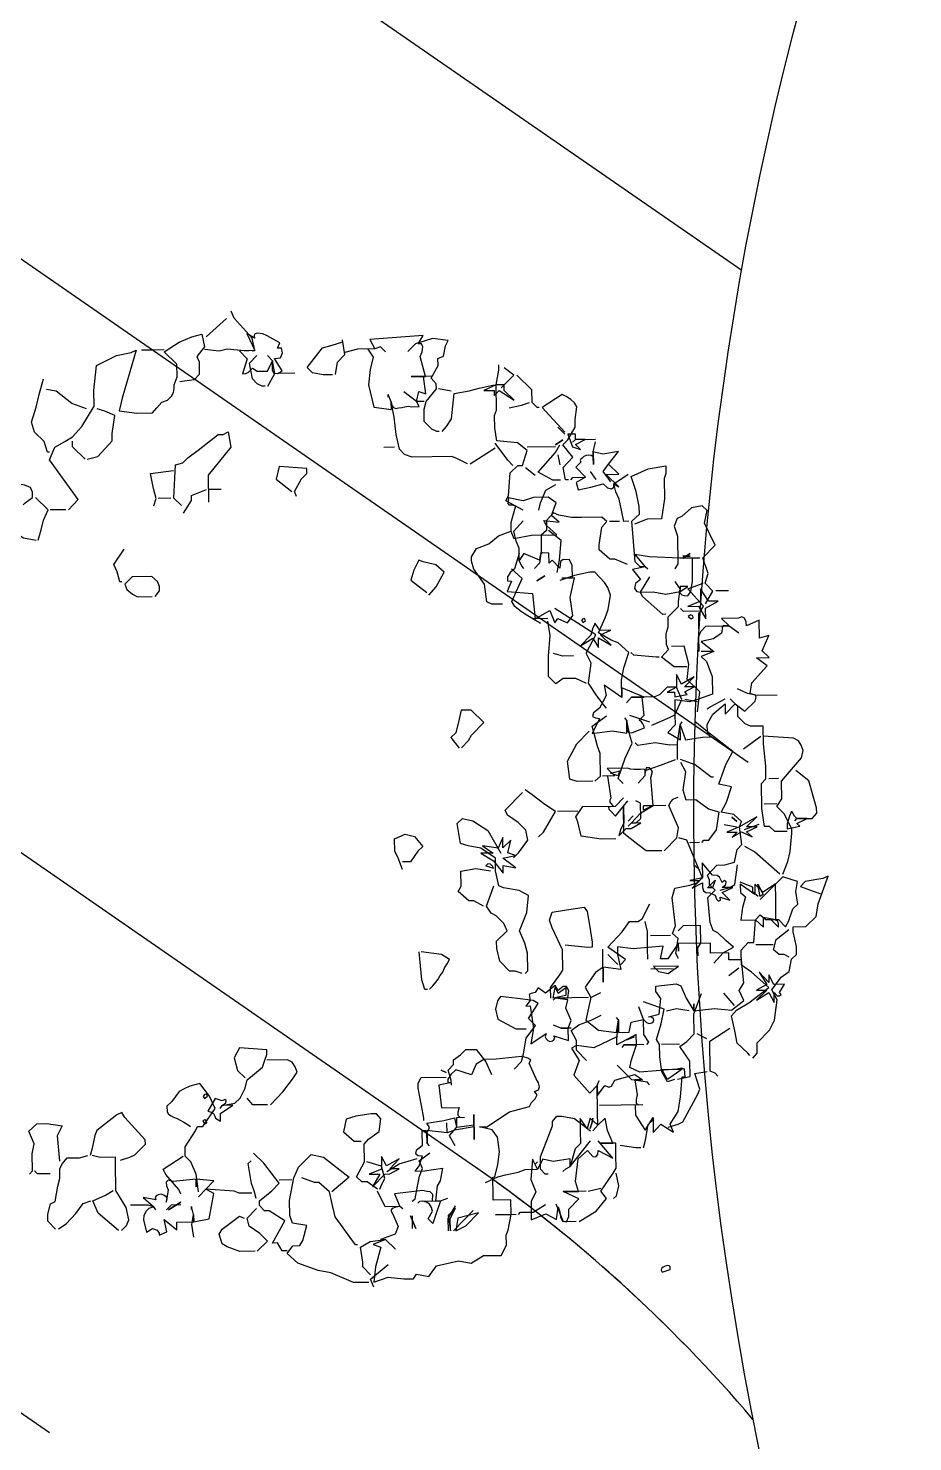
# Model space of a CAD drawing. Extents: x -335094 to -220327, y -102194 to 60595.
# Drawn here: x -287448 to -283825, y 39563 to 45356 of the extents above; entities that cross this region are included whole.
import ezdxf

# ---------------------------------------------------------------- set-up
doc = ezdxf.new("R2010")
doc.units = 0
doc.header["$LTSCALE"] = 1000
doc.header["$MEASUREMENT"] = 0
doc.linetypes.add('CENTER', pattern=[2, 1.25, -0.25, 0.25, -0.25])
doc.linetypes.add('HIDDEN', pattern=[0.375, 0.25, -0.125])
for name, color, linetype in [('3', 84, 'CONTINUOUS'), ('6', 12, 'CONTINUOUS'), ('DIM', 3, 'CONTINUOUS'), ('SHUI', 5, 'CONTINUOUS')]:
    doc.layers.add(name, color=color, linetype=linetype)
doc.styles.add('DIM_FONT', font='SIMPLEX', dxfattribs={"width": 0.8})

# ---------------------------------------------------------------- blocks, each defined once
blk = doc.blocks.new('S')
at = {"layer": 'DIM'}
for p, q in [((3465.8, 4504.5), (3247.7, 4521.9)), ((3247.7, 4521.9), (3262.8, 4480.3)), ((3262.8, 4480.3), (3234.3, 4484.2)), ((3234.3, 4484.2), (3250.2, 4448.7)), ((3441, 4474.6), (3465.8, 4504.5)), ((3455.2, 4472.6), (3441, 4474.6)), ((3457.6, 4459.8), (3455.2, 4472.6)), ((3250.2, 4448.7), (3230.9, 4399.4)), ((3442.1, 4422.4), (3452.8, 4439.7)), ((3451.3, 4337.9), (3442.1, 4422.4)), ((3452.8, 4439.7), (3457.6, 4459.8)), ((3230.9, 4399.4), (3214.4, 4339.2)), ((3443.2, 4339.1), (3392.1, 4346.1)), ((3392.1, 4346.1), (3451.3, 4337.9)), ((3214.4, 4339.2), (3222.2, 4244.5)), ((3441.5, 4266.5), (3443.2, 4339.1)), ((3222.2, 4244.5), (3292.3, 4224.5)), ((3292.3, 4224.5), (3296.5, 4255.2)), ((3296.5, 4255.2), (3296.5, 4240.6)), ((3296.5, 4240.6), (3301.6, 4231.6)), ((3301.6, 4231.6), (3311.2, 4226.1)), ((3398.6, 4241.2), (3414.4, 4280.6)), ((3406, 4219.4), (3398.6, 4241.2)), ((3414.4, 4280.6), (3441.5, 4266.5)), ((3311.2, 4226.1), (3321.7, 4226.7)), ((3321.7, 4226.7), (3336.3, 4226.8)), ((3336.3, 4226.8), (3348.8, 4227.2)), ((3348.8, 4227.2), (3363.4, 4227.3)), ((3363.4, 4227.3), (3375.3, 4223.6)), ((3375.3, 4223.6), (3406, 4219.4))]:
    blk.add_line(p, q, dxfattribs=at)
for points in [[(2586.9, 4633.2), (2680.7, 4695.3)], [(2764.6, 4548.6), (2774.8, 4547.2), (2771.6, 4599.6), (2711.4, 4691.1), (2703, 4721.3)], [(1922.1, 4017.1), (1968.6, 4052.4), (1876.6, 4231.4), (1906.1, 4279.3), (1950, 4296.2), (1983.1, 4310.4), (2027.5, 4345.9), (2089.8, 4420.6), (2098.4, 4483.9), (2124.7, 4584.3), (2211.7, 4611.9), (2272.6, 4616), (2294.1, 4621.4), (2208.3, 4435.5), (2189.1, 4386.2), (2259.1, 4366.2), (2322.4, 4357.5), (2343.6, 4375.4), (2367.1, 4395), (2390.7, 4400.1), (2409.2, 4414.2), (2419.4, 4427.4), (2425.7, 4443.2), (2427.6, 4457.5), (2444.4, 4488.5), (2451.4, 4539.5), (2407.3, 4597.5), (2473.9, 4627.9), (2527.7, 4641.4), (2570, 4646), (2573.2, 4593.5), (2537.2, 4558.9), (2542.3, 4535.4), (2535.3, 4484.3), (2512.1, 4466.7), (2451.8, 4466.6)], [(2408.4, 4605.7), (2367.6, 4611.3), (2316.6, 4618.3)], [(2752.4, 4550.2), (2732, 4553), (2663.7, 4570.7), (2629.9, 4567), (2571.8, 4583.3)], [(2873.6, 4448.3), (2850, 4503.6), (2874.8, 4502.3), (2885.7, 4521.6), (2884.2, 4540.5), (2867.8, 4542.7), (2881.1, 4563.8), (2834, 4599.4), (2826.4, 4604.6), (2816.8, 4610.1), (2806.8, 4613.5), (2796.9, 4616.9), (2790.5, 4615.7), (2784.1, 4614.5), (2781.2, 4608.7), (2781.8, 4598.2), (2753.7, 4620.8), (2774.8, 4547.2), (2713.6, 4555.6), (2739.7, 4518.7), (2710.9, 4460.2), (2723.5, 4460.6), (2734.2, 4463.3), (2745.6, 4470.1), (2754.8, 4477.1), (2771.5, 4462.3), (2814.4, 4456.5), (2840.4, 4494.5), (2835.9, 4476.4), (2833.4, 4458), (2837.8, 4444.9), (2853.9, 4440.6), (2873.6, 4448.3)], [(1880.8, 4262), (1872.6, 4263.1), (1866.3, 4307.7), (1832.8, 4351.8), (1826.1, 4394.3), (1855, 4452.8), (1874.2, 4502.1), (1901.3, 4562.9)], [(2795.8, 4396.6), (2783.6, 4398.3), (2764.5, 4411.3), (2749, 4434.2), (2745.4, 4499.2), (2780.2, 4525.6)], [(2806, 4395.2), (2841.6, 4442.3), (2840.4, 4494.5), (2823.1, 4519.8)], [(3075.3, 4402), (3036.5, 4407.3), (2994.7, 4421.3), (2977.4, 4446.6), (3051.6, 4517.5), (3091.8, 4522.4), (3136.4, 4528.8)], [(3087.5, 4400.3), (3102.7, 4450.2), (3137.5, 4476.7), (3137.5, 4537)], [(2057.7, 4414.6), (2001.6, 4445.1), (1945.3, 4504.9), (1907.6, 4518.3)], [(3304, 4462.1), (3286.4, 4485.4), (3262.8, 4480.3), (3191.4, 4490.1), (3138.6, 4484.8)], [(3471.6, 4106.4), (3463.4, 4107.5), (3444.4, 4120.5), (3418, 4155.3), (3425, 4206.3), (3437.4, 4235.9), (3487.2, 4281), (3490, 4301.4), (3472.7, 4326.7), (3508.3, 4373.8), (3512.2, 4402.4), (3536, 4409.5), (3549.8, 4449.3), (3565.1, 4470), (3503, 4486.9), (3471.2, 4482.9), (3430.7, 4476), (3393.9, 4449.8)], [(2029.7, 4210.4), (2074, 4214.7), (2141.9, 4269.9), (2145.8, 4298.5), (2168.2, 4370.3), (2129.8, 4394.3), (2100.6, 4408.7)], [(2923.3, 4431.1), (2853.9, 4440.6)], [(3473.8, 4334.9), (3392.1, 4346.1)], [(2021.6, 4211.5), (1977.5, 4269.5), (1980.6, 4292)], [(3288.4, 4287.5), (3287, 4277.3), (3288.4, 4287.5)], [(3567.8, 3958), (3529.7, 3984), (3508.7, 3997.3), (3347.4, 4019.4), (3318.1, 4033.8), (3300.8, 4059), (3296.7, 4119.9), (3298.3, 4192.5), (3296.5, 4255.2), (3288.4, 4287.5)], [(3429.2, 4237), (3398.6, 4241.2), (3353.1, 4289)], [(3764, 3735.5), (3699.9, 3783.8), (3712.9, 3802.9), (3733.9, 3895.7), (3770.5, 3919.8), (3788.9, 3917.2), (3817.7, 3975.7), (3783.1, 4011.6), (3700.8, 4033.3), (3699.6, 4085.5), (3706.6, 4136.5), (3717.9, 4157.9), (3731.9, 4260), (3752.2, 4317.5), (3755.3, 4340)], [(3750.6, 4244.9), (3808.7, 4289), (3774.1, 4324.9)], [(3892.6, 4142.3), (3884.4, 4143.4), (3866.8, 4166.6), (3873.8, 4217.6), (3820.9, 4287.3)], [(2382.9, 3964.4), (2356.5, 3999.2), (2383.1, 4132.8), (2414.9, 4136.8), (2438.1, 4154.4), (2485.2, 4179.2), (2575.3, 4229.2), (2595.7, 4226.4), (2617.5, 4233.8), (2619.3, 4171.2), (2510, 4071.7), (2494.9, 3961.5)], [(3483.9, 4104.7), (3505, 4122.6), (3529.6, 4150.4), (3555.9, 4250.8), (3618.5, 4252.6), (3660.8, 4257.2), (3723.7, 4261.1)], [(3545, 4262.7), (3495.4, 4279.9)], [(3794.7, 4186.9), (3761.5, 4233), (3764.5, 4255.5), (3731.9, 4260), (3677.8, 4244.5), (3720.6, 4238.6), (3717.8, 4218.2), (3741.1, 4235.8), (3794.7, 4186.9)], [(3966.3, 3830.5), (3954.1, 3832.2), (3952.9, 3884.4), (3997.3, 3919.9), (3965.5, 3976.2), (3988.7, 3993.9), (4026.3, 4040.7), (4030.5, 4071.3), (4045.7, 4121.3), (4037.7, 4139), (4025.4, 4155.3), (4008.7, 4170), (3993.5, 4180.4), (3904.8, 4140.6), (3980.7, 4026.2)], [(1741.4, 4064.8), (1750.7, 4071.8), (1784.2, 4088), (1787.2, 4110.5), (1781.6, 4130), (1760.5, 4143.3), (1702.7, 4161.6), (1666.8, 4127), (1672.5, 4092.9), (1729.2, 4066.4)], [(2270.6, 3979.7), (2285, 4009), (2280.4, 4051.2), (2276.6, 4114.1), (2371.9, 4111.5)], [(3770.1, 4159.1), (3822.5, 4162.3), (3856.6, 4168)], [(1780.8, 3911.7), (1798.9, 3952.9), (1814.4, 3990.3), (1840.5, 4028.3), (1796.4, 4086.4)], [(2854.7, 3930.9), (2849.3, 3952.4), (2884.9, 3999.6), (2910.2, 4016.9), (2913, 4037.3), (2802.1, 4062.9), (2782.8, 4013.5), (2839.1, 3953.8)], [(3281.5, 4070), (3238.6, 4075.9)], [(1772.6, 3912.8), (1723, 3930), (1695.1, 3954.6), (1645.8, 3973.9), (1615.6, 3996.7), (1557.8, 4015), (1500.8, 4054.1)], [(1911.9, 4018.5), (1848.6, 4027.2)], [(2344.3, 4000.9), (2293.2, 4007.9)], [(2386.9, 3932.6), (2426.6, 3979.2), (2429.4, 3999.6), (2493.7, 4013.7)], [(2552.9, 4005.5), (2501.9, 4012.5)], [(3578, 3956.6), (3688.7, 4005.9)], [(3750.1, 3922.6), (3732.8, 3947.8), (3691.2, 4024.2)], [(3979.5, 4018), (3954.9, 4050.5), (3979.5, 4018)], [(4034.2, 3946), (4016.5, 3969.3), (4058.1, 3984.4), (4019.3, 3989.7), (4022.4, 4012.1), (3991.8, 4016.3), (4003.2, 3962.8), (4034.2, 3946)], [(4005.9, 4043.5), (4005.9, 4043.5), (4005.9, 4043.5), (4005.9, 4043.5), (4005.9, 4043.5)], [(3933.7, 3972.3), (3819.4, 3988)], [(3933.6, 3835), (3903, 3839.2), (3848.3, 3880), (3930.7, 3949.8), (3953.2, 3977.9)], [(3968.3, 3996.7), (3934.9, 3980.4), (3968.3, 3996.7)], [(4005.7, 3981.1), (4019.3, 3989.7), (4101, 3978.5)], [(4076.8, 3877.8), (4083.8, 3928.8), (4099.6, 3968.3)], [(3834.4, 3869.4), (3799.8, 3905.4)], [(3942, 3896.3), (3939.5, 3938.2)], [(4166.3, 3771.9), (4122.3, 3830), (4173.3, 3823), (4138.1, 3869.4), (4185.9, 3914.8), (4121.2, 3913.3), (4083.8, 3928.8), (4076.8, 3877.8), (4081, 3908.4), (4073.7, 3915.7), (4063.7, 3919.1), (4053.3, 3918.5), (4042.5, 3915.8), (4035.5, 3910.5), (4028.8, 3907.2), (4026, 3901.4), (4027.2, 3895), (4003.9, 3877.4), (4037.1, 3831.2), (3995.5, 3816.1), (3999.5, 3784.4), (4052, 3787.6), (4104.7, 3792.8), (4118.8, 3774.3), (4134.6, 3767.9), (4145.6, 3772.7), (4147.6, 3787), (4166.3, 3771.9)], [(3976.5, 3829.1), (3986.1, 3838.2), (4037.1, 3831.2)], [(4078.6, 3815.1), (4060.6, 3850.9)], [(4136.4, 3796.8), (4111.7, 3843.9), (4138.1, 3869.4)], [(4232.4, 3419.6), (4223.6, 3431.2), (4203.2, 3434), (4185.6, 3457.2), (4198, 3624), (4232.6, 3648.4), (4236.8, 3679), (4232.9, 3742), (4222.9, 3805.7), (4296.6, 3826.9), (4369.4, 3827.3), (4365.2, 3796.6), (4354.3, 3777.3), (4343.1, 3695.7), (4319.6, 3615.7), (4260.4, 3623.8), (4206.6, 3610.4)], [(2093.9, 3691.9), (2085.7, 3693.1), (2081.1, 3735.3), (2073.1, 3767.6), (2124.3, 3823)], [(3884.8, 3615), (3849.2, 3659.4), (3841.8, 3681.2), (3902, 3664.6), (3875.3, 3697.4), (3902.7, 3745.6), (3873.1, 3772.6), (3813.9, 3780.7), (3769.3, 3774.3), (3711.8, 3794.7), (3706.7, 3772.5), (3709.9, 3765.8), (3722.2, 3764.1), (3735.9, 3758.1), (3706, 3691.5), (3701.5, 3658.8), (3709.5, 3626.5), (3782.7, 3629), (3884.8, 3615)], [(3827.3, 3726.9), (3839.4, 3754.3), (3868.8, 3802.3), (3912.8, 3819.1)], [(4185.8, 3625.7), (4165.4, 3628.5), (4162.5, 3668.4), (4159.3, 3720.9), (4151.3, 3753.2), (4147.6, 3787), (4212.1, 3817.6)], [(2220.3, 3612.2), (2241.7, 3632.2), (2244.2, 3650.5), (2238.9, 3672.1), (2219.2, 3695.6), (2139.6, 3706.5), (2104.7, 3680.1), (2110.1, 3658.5), (2129.8, 3635), (2148.8, 3622), (2208, 3613.9)], [(3622.1, 3368.1), (3579.2, 3373.9), (3560.2, 3386.9), (3561.8, 3459.5), (3527.4, 3526.7), (3523.7, 3560.5), (3526.2, 3578.8), (3551.1, 3608.7), (3604.6, 3620.1), (3647.9, 3647.4), (3701.5, 3658.8)], [(3731.5, 3498.7), (3724.8, 3510), (3717.6, 3533.9), (3724.6, 3584.9), (3716.3, 3615.2), (3713.7, 3657.1), (3758.1, 3692.6)], [(4153.5, 3451.2), (4105.6, 3480.7), (4085.2, 3483.5), (4047.6, 3528.2), (4050.4, 3548.6), (4072.4, 3618.4), (4095.9, 3638), (4078, 3659.2), (3996.4, 3670.4), (3955.5, 3676), (3905.9, 3693.2), (3884.8, 3706.5), (3852, 3679.8), (3846.5, 3638.9), (3821.5, 3623.6), (3812.8, 3560.3), (3797.6, 3510.4), (3774.4, 3492.8)], [(3329.6, 3449.8), (3364.7, 3478.2), (3405.5, 3533), (3377, 3568.1), (3327.7, 3587.3), (3310.4, 3598), (3284.4, 3560), (3266.5, 3520.8), (3322.8, 3461.1)], [(3863.8, 3461.8), (3881, 3511.5), (3900.1, 3590), (3854.6, 3637.8)], [(4147, 3631), (4106.2, 3636.6)], [(4445.6, 3244.8), (4483.2, 3291.6), (4457.1, 3328.5), (4474.6, 3365.6), (4462.9, 3431.7), (4520.9, 3475.8), (4490.4, 3571.5), (4509.6, 3620.8), (4492, 3644.1), (4448, 3641.8), (4404.7, 3614.4), (4382.9, 3607), (4366.5, 3578.1), (4373.1, 3535.5), (4357.7, 3423.2), (4342.7, 3404.5)], [(3823.5, 3259.3), (3838.3, 3276), (3874.6, 3252.3), (3901, 3277.8), (3900.8, 3352.7), (3930.1, 3429.9), (3879.1, 3436.9), (3922, 3431), (3928.9, 3482), (3921.8, 3505.9), (3895.6, 3511.6), (3884.2, 3504.8), (3880.5, 3492.8), (3876.5, 3478.8), (3850.4, 3515.7), (3836.4, 3505.1), (3842, 3545.9), (3815.8, 3551.6), (3806.8, 3546.6), (3803.3, 3536.7), (3799.3, 3522.7), (3739.9, 3559.9), (3717.6, 3533.9), (3721.6, 3562.4), (3692.7, 3504), (3674.4, 3491.9), (3659.7, 3475.2), (3657.4, 3458.9), (3673.5, 3454.6), (3649.5, 3416.3), (3750.2, 3392.1), (3746.4, 3288.6), (3810.1, 3313.2), (3823.5, 3259.3)], [(3797.5, 3281.6), (3736.2, 3290), (3706.3, 3314.9), (3689.7, 3329.7), (3671.8, 3350.9), (3662.3, 3373), (3717.8, 3459), (3680.5, 3505.7)], [(4393.4, 3303.9), (4407.1, 3343.7), (4420, 3437.6), (4369, 3444.6), (4247.6, 3469.5), (4189.8, 3487.9), (4223.6, 3431.2), (4171.2, 3428), (4196.2, 3383), (4173.5, 3369.4), (4166.7, 3349.6), (4175.2, 3335.9), (4189.2, 3331.9), (4240.2, 3324.9), (4289.9, 3307.7), (4350.5, 3309.8), (4383.9, 3326), (4353.3, 3330.2), (4347.6, 3304), (4354.7, 3294.7), (4364.6, 3291.3), (4378.6, 3287.3), (4393.4, 3303.9)], [(3811.1, 3456.6), (3775.6, 3440.6), (3811.1, 3456.6)], [(4049, 2916.4), (4058.5, 2985.8), (4075.8, 3035.5), (4104.6, 3093.9), (4067.3, 3140.6), (4040.1, 3154.8), (3993.3, 3192.4), (4030.2, 3249.7), (4047, 3280.7), (4065.3, 3338.5), (4059.3, 3370.5), (4049.8, 3392.6), (4016.9, 3440.8), (3996.5, 3443.6), (3931.5, 3440.1), (3869.5, 3427.8)], [(4450.6, 3433.4), (4369, 3444.6)], [(4414.4, 3457.1), (4381.2, 3442.9), (4414.4, 3457.1)], [(4413, 3446.9), (4382.3, 3451.1), (4413, 3446.9)], [(4278.7, 3226.1), (4266.4, 3227.7), (4194.8, 3312.4), (4189.2, 3331.9), (4236.4, 3387.9)], [(3979.9, 2882.2), (3973.1, 2893.5), (3948.1, 2938.6), (3922.4, 2994.1), (3945.8, 3074.1), (3931, 3117.7), (3981.9, 3185.6), (3831.7, 3318.5)], [(4331, 3000.5), (4279.9, 3007.5), (4234.5, 3055.3), (4267.3, 3082), (4261.9, 3103.6), (4267.8, 3146.4), (4279.9, 3173.9), (4285.5, 3214.7), (4333.9, 3249.7), (4336.7, 3270.1), (4351.9, 3320), (4335.7, 3353.5)], [(4437.2, 3183.5), (4443.1, 3226.4), (4498, 3248), (4459.2, 3253.3), (4433.6, 3308.8), (4426.6, 3257.8), (4372.7, 3244.4), (4415.6, 3238.5), (4437.2, 3183.5)], [(4403, 3146.6), (4411.4, 3207.9), (4436, 3235.7), (4382.5, 3315.8), (4448.9, 3329.6)], [(3764.3, 3267.4), (3736.2, 3290), (3764.3, 3267.4)], [(3914.2, 2995.2), (3893.2, 3008.5), (3874.1, 3021.5), (3823.1, 3028.5), (3789.7, 3012.3), (3765.3, 3046.8), (3776.5, 3128.5), (3796.1, 3211.1), (3796.1, 3271.4)], [(3949.2, 3250.4), (3946.2, 3259.1), (3937.8, 3258.2), (3932.9, 3252.7), (3937.9, 3243.7), (3949.2, 3250.4)], [(4546.5, 3283), (4495.5, 3290)], [(4037.3, 3134.3), (4000.3, 3183.1), (4045.7, 3195.6), (4002.8, 3201.5), (3996.1, 3212.8), (3986.3, 3232.9), (3984.3, 3233.1), (3981.1, 3225.2), (3973.6, 3215.9), (3961.5, 3188.4), (3912.8, 3151.4), (3968, 3175), (3985.1, 3133.2), (3990.5, 3172), (4037.3, 3134.3)], [(4412.8, 3218.1), (4351.6, 3226.5), (4341, 3240.4)], [(4378, 3191.6), (4386.7, 3194.6), (4385.8, 3203.1), (4378.2, 3208.3), (4367.1, 3203.5), (4378, 3191.6)], [(3878.6, 3114.5), (3835.7, 3120.4), (3798.3, 3135.9)], [(4383.7, 2702), (4374.2, 2724.1), (4378.4, 2754.8), (4406.5, 2792.5), (4463.1, 2826.4), (4457.5, 2785.5), (4504, 2820.8), (4538.6, 2784.8), (4587, 2819.8), (4593.4, 2835.5), (4590.4, 2844.3), (4582.5, 2847.4), (4570.8, 2853.2), (4584.9, 2895), (4657.7, 2955.7), (4619.3, 2994.2), (4670.3, 2987.2), (4645.6, 3019.7), (4682.6, 3077.1), (4642.4, 3072.2), (4652.5, 3145.7), (4598.4, 3130.2), (4598.6, 3146.9), (4594.4, 3162), (4585, 3169.5), (4569.9, 3165.3), (4500.5, 3174.9), (4526.9, 3140), (4504.7, 3145.2), (4497.8, 3139.9), (4496.4, 3129.7), (4492.4, 3115.6), (4456.6, 3097.7), (4404.2, 3094.5), (4449.6, 3046.6), (4395.8, 3033.2), (4413.4, 3010), (4427.5, 2945.6), (4417.7, 2874.2), (4353.6, 2862.2), (4319.6, 2856.4), (4261.7, 2874.8), (4253.3, 2813.5), (4247.8, 2772.7), (4212.9, 2746.2), (4259.8, 2708.6), (4268.2, 2769.9), (4280.2, 2705.8), (4351, 2706.5), (4383.7, 2702)], [(4390.4, 3054.7), (4398.8, 3116), (4409.8, 3135.3), (4433, 3152.9), (4526.9, 3140), (4561.8, 3106.1)], [(4224.3, 3056.7), (4212, 3058.4), (4123.6, 3080.9), (4112.7, 3092.8)], [(4346.6, 2811.1), (4368, 2891.4), (4324, 2949.4), (4340.5, 3009.6), (4332.2, 3085.6), (4281.2, 3092.6)], [(4449.6, 3046.6), (4398.6, 3053.6)], [(3368.8, 2809.9), (3401.6, 2836.6), (3416.6, 2855.4), (3474.7, 2899.4), (3430.6, 2957.5), (3389.8, 2963.1), (3374, 2923.6), (3354.7, 2874.3), (3331.8, 2858.7), (3358.6, 2811.3)], [(4091.8, 2773.2), (4121.8, 2779.5), (4120.9, 2788), (4117.9, 2796.7), (4112.9, 2805.7), (4105.6, 2813), (4128.8, 2830.6), (4130.7, 2905.2), (4087.8, 2911.1), (4138.9, 2904.1), (4054.4, 2955.2), (4049, 2916.4), (3984.6, 2977.2), (3986.9, 2933.2), (3951.3, 2886.1), (3924.3, 2871.1), (3918.2, 2857.4), (3929.6, 2849.6), (3945.7, 2845.3), (3906.7, 2788.2), (3989.7, 2787.2), (4047.5, 2768.9), (4054.5, 2820), (4052, 2801.6), (4049.5, 2783.2), (4053.9, 2770.1), (4068, 2766.1), (4091.8, 2773.2)], [(4315.6, 2888.2), (4306.8, 2899.8), (4348.4, 2914.9), (4309.6, 2920.2), (4354, 2955.7), (4299, 2934.1), (4283.9, 2975.7), (4276.9, 2924.7), (4235.3, 2909.6), (4265.9, 2905.4), (4263.4, 2887), (4315.6, 2888.2)], [(4153.8, 2785.5), (4229.5, 2806.4), (4253.3, 2813.5), (4290.3, 2870.8), (4276.9, 2924.7), (4238.1, 2930), (4203.3, 2903.6), (4181.8, 2898.2), (4087.8, 2911.1), (4064.3, 2891.4)], [(3888.2, 2593.1), (3913.5, 2610.5), (3926.1, 2702.3), (3920.1, 2734.4), (3914.8, 2787.1), (3910.9, 2818.8), (3975.7, 2851.6)], [(4147.3, 2798.9), (4069.6, 2838.7)], [(4352.2, 2852), (4302.6, 2869.2)], [(4387.1, 2818.1), (4400.5, 2824.5), (4465.9, 2846.8)], [(4636.8, 2272.1), (4585.7, 2279.1), (4568.1, 2302.3), (4547.7, 2305.1), (4547.6, 2380), (4561.6, 2482.1), (4582.4, 2498), (4589.4, 2549), (4593.9, 2642), (4603.7, 2713.5), (4552.6, 2720.5), (4531.6, 2733.8), (4507.2, 2768.3), (4512.8, 2809.1), (4486.3, 2844)], [(4680, 2829.9), (4598.3, 2841.1), (4560.6, 2854.6), (4522.6, 2880.6)], [(3880.1, 2594.2), (3816.8, 2602.9), (3787.5, 2617.3), (3789.5, 2692), (3837.8, 2756.1), (3895.8, 2800.1)], [(4001.2, 2567.2), (3983.6, 2590.5), (4025.4, 2667.9), (4062.4, 2725.3), (4058.7, 2759.1), (4054.5, 2820), (4047.8, 2831.3)], [(4236.6, 2630.7), (4246.1, 2700.1), (4268.2, 2769.9), (4278, 2781)], [(4244.7, 2689.9), (4214.1, 2694.1), (4156.3, 2712.4), (4083.4, 2712), (4074.6, 2723.6)], [(4257.7, 1783.2), (4302.1, 1818.7), (4348.1, 1835.3), (4321.4, 1868.1), (4292.9, 1903.2), (4275.9, 1915.9), (4268.2, 1950.3), (4274, 2053.5), (4308.5, 2077.9), (4289.1, 2103.4), (4291.7, 2121.8), (4286.3, 2143.3), (4330.7, 2178.9), (4363.4, 2174.4), (4403.6, 2179.3), (4422.8, 2228.6), (4444, 2246.5), (4445.6, 2319.1), (4456.8, 2340.5), (4430.1, 2373.2), (4380.5, 2390.4), (4408.6, 2428.2), (4437.4, 2486.7), (4388, 2505.9), (4429.5, 2581.3), (4465.1, 2628.5), (4374.2, 2724.1), (4329.1, 2774)], [(4509.4, 2632.8), (4587.9, 2674)], [(4592.6, 2101.4), (4620, 2149.6), (4635.8, 2189), (4654, 2261.4), (4656.6, 2279.8), (4634.3, 2345.2), (4609.9, 2379.8), (4634.5, 2407.6), (4644.3, 2479.1), (4738.9, 2561.8), (4751, 2589.3), (4745.9, 2612.9), (4738.2, 2632.6), (4719.2, 2645.6), (4598.1, 2672.6)], [(3972.7, 2602.4), (3921.7, 2609.3)], [(3951.7, 2357.7), (3986.2, 2382.1), (4006.6, 2379.3), (4048.5, 2396.4), (4009.7, 2401.7), (4053.8, 2435.2), (4109, 2458.9), (4067.7, 2445.8), (4070.3, 2464.2), (4109, 2458.9), (4116.3, 2572.3), (4128.1, 2597.7), (4117.8, 2613.7), (4103.5, 2615.6), (4096.9, 2597.8), (4100.1, 2605.7), (4096.5, 2610.3), (4090.7, 2613.2), (4080.2, 2612.6), (4067.9, 2614.3), (4053.7, 2616.2), (4039.6, 2620.2), (4027.9, 2626), (3946.3, 2637.2), (3972.7, 2602.4), (3942.1, 2606.5), (3942, 2515), (3936.8, 2507.4), (3935.7, 2499.3), (3940.7, 2490.2), (3947.7, 2481), (3926.8, 2479.7), (3927.7, 2471.2), (3938.3, 2457.3), (3950.3, 2439), (3988.6, 2475.4), (3979.1, 2405.9), (3963.7, 2385.2), (3951.7, 2357.7)], [(3995.9, 2620), (3985, 2600.7), (3956, 2617.1), (3995.9, 2620)], [(4062.4, 2558.8), (4095.2, 2585.6), (4098, 2606), (4164.1, 2617.7), (4228.4, 2631.8)], [(4284.1, 2278.8), (4293.6, 2287.9), (4314.1, 2285.1), (4350.3, 2321.8), (4372.3, 2391.6), (4331.1, 2409.7), (4285.4, 2455.5), (4246.6, 2460.8), (4240, 2503.3), (4262.3, 2575.1), (4247.2, 2616.7)], [(4371.5, 2537.3), (4361.3, 2538.7), (4305, 2598.4), (4248.9, 2629)], [(3511.4, 2332.8), (3534.6, 2350.4), (3580.4, 2396.1), (3577.8, 2438.1), (3551.4, 2472.9), (3512.7, 2509.4), (3507.4, 2530.9), (3588.6, 2592.6)], [(3625, 2402.5), (3647.9, 2418.1), (3710.4, 2494.8), (3671.5, 2529.2), (3626, 2577.1), (3600.2, 2601.4)], [(3054.6, 2353.8), (3043.2, 2407.3), (3034, 2431.5), (3041, 2482.5), (3086.4, 2495), (3123.8, 2479.5), (3150.9, 2434.2), (3127.9, 2418.6), (3091.4, 2379.9), (3058.8, 2384.4)], [(3487.9, 1857.5), (3499.5, 1866.4), (3509.3, 1937.8), (3504.7, 1980.1), (3491.2, 2033.9), (3531.9, 2103.2), (3549.6, 2171.5), (3513.6, 2197.2), (3452, 2218.2), (3434.8, 2228.9), (3430.9, 2291.8), (3437.9, 2342.8), (3384.3, 2391.8), (3334.6, 2409), (3305.4, 2423.4), (3304.3, 2506.7), (3329.6, 2524.1), (3369, 2508.3), (3424.7, 2459), (3463.2, 2360.2)], [(3800.3, 2482.5), (3718.6, 2493.7)], [(3937.7, 2347.1), (3878.5, 2355.2), (3798.5, 2378.7), (3794.4, 2439.6), (3789, 2461.1), (3823.2, 2498), (3955.9, 2479.8), (3993.1, 2508)], [(4116.5, 2270.6), (4053.2, 2279.3), (4018.6, 2315.2), (3973.2, 2363.1), (3988.6, 2475.4), (4009.8, 2493.3)], [(4633.5, 2491), (4594.7, 2496.3)], [(4673.3, 2310.8), (4682.6, 2317.8), (4745.9, 2309.2), (4767, 2327.1), (4770.1, 2349.5), (4754.6, 2464), (4709.4, 2513.8)], [(3995.8, 2391.2), (4009.7, 2401.7), (4030.1, 2398.9), (4051, 2414.8), (4059.4, 2476.1), (4042.4, 2488.8)], [(4160.1, 2451.9), (4070.3, 2464.2)], [(4126.7, 2269.2), (4184.8, 2313.3), (4198.5, 2353), (4172.3, 2450.2), (4182.5, 2463.3), (4194.1, 2472.2), (4207.2, 2476.6), (4215.6, 2477.5)], [(3460.1, 2277.4), (3464.3, 2308), (3514, 2290.8), (3468.5, 2338.6), (3521, 2341.8), (3491.7, 2356.3), (3511, 2405.6), (3474.1, 2379.5), (3480, 2422.3), (3455.7, 2382), (3393.8, 2400.9), (3432.5, 2364.4), (3381.5, 2371.4), (3428.3, 2333.7), (3460.1, 2277.4)], [(4021.8, 2429.2), (3998.6, 2411.6), (4021.8, 2429.2)], [(4611.3, 2390), (4560.3, 2397)], [(3424.1, 2303.1), (3421.2, 2311.8), (3414.1, 2321.1), (3404.2, 2324.6), (3394.9, 2317.5), (3424.1, 2303.1)], [(4435.4, 2320.5), (4385.7, 2337.7)], [(4491.1, 2271.3), (4471.4, 2294.8), (4517.1, 2309.3), (4474.2, 2315.2), (4522.7, 2350.2), (4445.6, 2319.1), (4391.8, 2305.7), (4432.6, 2300.1), (4409.4, 2282.5), (4451, 2297.6), (4491.1, 2271.3)], [(4438.5, 2343), (4420.6, 2364.1), (4438.5, 2343)], [(4464.6, 2306.1), (4526.6, 2318.4)], [(4690.6, 2285.5), (4679.8, 2297.4), (4725.4, 2312), (4682.6, 2317.8), (4675.8, 2329.2), (4668.1, 2348.9), (4664, 2349.5), (4660.9, 2341.6), (4655.4, 2332), (4641, 2302.7), (4638.2, 2282.3), (4690.6, 2285.5)], [(3360.3, 2155.9), (3324.5, 2183.6), (3304.1, 2186.4), (3266.6, 2231.1), (3281.6, 2249.8), (3290, 2311.1), (3352.7, 2312.9), (3410.5, 2294.6)], [(4117.6, 1823.2), (4110.2, 1845), (4128.8, 1904.9), (4109.1, 1928.4), (4125.6, 1957.3), (4129, 2073.4), (4146.6, 2110.5), (4209.5, 2114.3), (4239.2, 2118.6), (4264.5, 2135.9), (4224.2, 2297.5), (4192.9, 2312.1)], [(4273.9, 2280.2), (4233, 2285.8)], [(3475.6, 1859.2), (3448.4, 1873.3), (3426, 1876.4), (3392.8, 1922.6), (3387.5, 1975.3), (3391.7, 2005.9), (3440.2, 2040.9), (3432.1, 2073.2), (3405.7, 2108), (3387, 2123.1), (3372.5, 2154.2), (3414.3, 2231.7)], [(4580.3, 2103), (4490.8, 2208.9), (4455.1, 2236.7)], [(4362.1, 2028.9), (4335.7, 2063.8), (4381.4, 2078.3), (4338.5, 2084.2), (4354.5, 2094.5), (4357.9, 2104.4), (4352.6, 2111.4), (4341.3, 2104.6), (4337.1, 2119.7), (4334.2, 2128.4), (4324.8, 2136), (4306.7, 2140.5), (4272.9, 2197.2), (4264.5, 2135.9), (4212, 2132.7), (4252.9, 2127.1), (4216, 2101), (4261.7, 2115.5), (4259.2, 2097.1), (4261.3, 2082.3), (4268.6, 2075), (4284.7, 2070.7), (4305.7, 2057.5), (4307.6, 2040.6), (4314.6, 2031.3), (4323.3, 2034.2), (4325, 2046.5), (4362.1, 2028.9)], [(4258.5, 2167.9), (4240.8, 2191.2), (4258.5, 2167.9)], [(4328.9, 2075.1), (4369.1, 2080), (4391.2, 2089.4), (4414.4, 2167.4)], [(3576, 1741.5), (3581.8, 1784.3), (3627.6, 1830.1), (3642.4, 1846.8), (3653.9, 1930.5), (3625.4, 2025.9), (3619.3, 2057.9), (3634, 2089.2), (3694.4, 2089.3), (3767.2, 2089.7), (3777, 2069.6), (3778.5, 2004.9), (3778.3, 1942.5), (3775.5, 1922.1), (3757.1, 1924.6), (3666.6, 1947.5)], [(4299.7, 2089.5), (4279.3, 2092.3), (4314.1, 2118.7), (4299.7, 2089.5)], [(4346.8, 1386.2), (4340.1, 1397.5), (4302.8, 1444.2), (4301.6, 1496.4), (4297.8, 1559.3), (4321.3, 1579), (4376.2, 1600.6), (4466.3, 1650.6), (4405.6, 1723.4), (4368.6, 1757.6), (4377, 1818.9), (4409.8, 1845.6), (4432.3, 1842.5), (4453, 1933.3), (4476.3, 1950.9), (4495.9, 1927.4), (4547, 1920.4), (4571.3, 1885.8), (4586.7, 1906.6), (4612.1, 1955.1), (4635, 1970.7), (4633.8, 2022.9), (4647.6, 2062.6), (4591.2, 2091.1), (4484.7, 2012.1)], [(4481.5, 1898.2), (4487.1, 1939), (4536.8, 1921.8), (4547.9, 2003.5), (4556.6, 2066.8), (4501.1, 2041.1), (4472.9, 2078.2), (4467, 2035.4), (4413.7, 2086.3), (4409.2, 2053.7), (4427.1, 2032.5), (4409, 1991.3), (4393.8, 1941.4), (4453, 1933.3), (4481.5, 1898.2)], [(4478.2, 2025.5), (4460.3, 2046.7), (4463.1, 2067.1), (4414.8, 2094.5)], [(3880, 1835), (3903.2, 1852.6), (3838.8, 1913.5), (3906.4, 1966.6), (3942.6, 2003.2), (3975.3, 1998.8), (3995, 2006.4), (4036.1, 2063.2)], [(4357.7, 1374.3), (4378.9, 1392.2), (4384.5, 1433), (4442.5, 1477.1), (4468.5, 1515.1), (4492, 1595.1), (4477.2, 1638.7), (4522.9, 1684.5), (4558.7, 1702.4), (4575.9, 1752.1), (4598.8, 1767.7), (4603.3, 1800.3), (4599.2, 1861.2), (4602, 1881.6), (4653, 1874.6), (4701.5, 1909.6), (4716.7, 1959.5), (4774.9, 2066), (4751.1, 2058.8), (4678.2, 2058.4), (4657, 2040.5), (4705.3, 2013.1), (4734.5, 1998.7)], [(4499.7, 2030.9), (4486.3, 2024.4), (4485.2, 2076.6), (4499.7, 2030.9)], [(3081.6, 1852.9), (3071.4, 1854.3), (3064.5, 1894.8), (3072, 2010.2)], [(3089.8, 1851.8), (3106, 1864.1), (3120.2, 1876.7), (3132.1, 1887.6), (3142.2, 1900.8), (3154.4, 1913.7), (3164.8, 1928.9), (3177.3, 1943.8), (3190, 1960.8), (3160.1, 1985.7), (3080.1, 2009.1)], [(3993.1, 1840.3), (3998.9, 1883.2), (4008.5, 1952.6), (4005.9, 1994.6)], [(4099.9, 1921.3), (4018.2, 1932.5)], [(4198.6, 1822.5), (4203.1, 1855.2), (4217.9, 1871.9), (4227.7, 1943.3), (4156.2, 1953.1), (4133, 1935.5)], [(4542.8, 1889.8), (4544.7, 1904.1), (4542, 1914.8), (4534.4, 1920), (4516.3, 1924.6), (4542.8, 1889.8)], [(3821.8, 1562.1), (3837, 1612.1), (3830, 1561), (3872.8, 1555.2), (3886.6, 1594.9), (3939.1, 1598.1), (3949.6, 1584.2), (3959.3, 1578.7), (3969.8, 1579.3), (3976.5, 1582.6), (3979.3, 1588.4), (3980.2, 1594.5), (3972.8, 1601.8), (3960.9, 1605.5), (4005.2, 1609.8), (4022, 1672), (4005.5, 1703.4), (4008.6, 1725.8), (4093.4, 1722.5), (4110.7, 1711.8), (4124.1, 1658), (4147.7, 1602.8), (4151.6, 1631.3), (4147.7, 1602.8), (4232.5, 1599.5), (4300.9, 1581.8), (4357.2, 1613.6), (4344.4, 1656.9), (4367, 1685), (4371.7, 1780.1), (4320.7, 1787.1), (4324.6, 1815.7), (4251.1, 1825.7), (4256.7, 1866.6), (4126, 1884.5), (4121.8, 1853.9), (4126, 1884.5), (4074.7, 1829.1), (4044.1, 1833.3), (4063.4, 1882.7), (3939.7, 1891.3), (3877.5, 1908.1), (3873.4, 1877.5), (3877.2, 1814.6), (3807.1, 1834.6), (3798.7, 1773.3), (3807.1, 1834.6), (3773.7, 1818.4), (3722.7, 1765), (3739.3, 1719.1), (3704.2, 1630.3), (3704.2, 1630.3), (3749.7, 1582.4), (3821.8, 1562.1)], [(3798.7, 1773.3), (3814.1, 1885.6), (3817.2, 1908.1)], [(3867.8, 1836.7), (3834.6, 1882.8)], [(4566.8, 1761.7), (4547.8, 1774.7), (4527.4, 1777.5), (4507.7, 1801), (4525.6, 1840.1), (4582.2, 1874)], [(4089.6, 1785.5), (3999.7, 1797.8)], [(4066.6, 1769.9), (4113.4, 1792.6), (4011.3, 1806.6), (4028.9, 1783.4), (4066.6, 1769.9)], [(4510.5, 1821.4), (4439, 1831.2)], [(3383.6, 1476.6), (3418.5, 1503), (3430.8, 1532.5), (3451.8, 1594.2), (3497.6, 1639.9), (3472.9, 1672.4), (3522.1, 1728), (3503.4, 1743.1), (3441.2, 1759.9), (3373.2, 1779.7), (3358.4, 1763), (3345.8, 1731.4), (3348.3, 1689.5), (3416.2, 1638.5), (3457.1, 1632.9)], [(3621.6, 1558.4), (3628.6, 1609.4), (3598, 1613.6), (3628.6, 1609.4), (3645, 1638.4), (3631.6, 1692.2), (3644.3, 1723.8), (3594.3, 1738.9), (3645.4, 1731.9), (3653.7, 1762), (3647.7, 1779.5), (3633.4, 1781.4), (3610.8, 1767.9), (3601.3, 1790), (3558.3, 1764.7), (3530.8, 1791.3), (3516, 1774.6), (3499.1, 1772.8), (3490.4, 1769.8), (3491.1, 1744.8), (3469.7, 1724.8), (3488, 1722.3), (3487.7, 1628.7), (3467.1, 1569.2), (3536, 1601.3), (3529.9, 1587.6), (3532.9, 1578.9), (3538.2, 1571.9), (3545.8, 1566.7), (3556.3, 1567.3), (3562.9, 1570.6), (3567.9, 1576.2), (3565.2, 1586.9), (3621.6, 1558.4)], [(3729.1, 1720.5), (3594.3, 1738.9), (3585, 1731.9)], [(3609.4, 1757.7), (3643.1, 1775.9), (3638.6, 1743.3), (3586.2, 1740.1), (3600.2, 1781.8), (3609.4, 1757.7)], [(4312, 1723.8), (4357, 1748.8)], [(2169.6, 1497.4), (2179.4, 1508.5), (2231.6, 1509.7), (2256.9, 1527), (2282.9, 1565.1), (2295.5, 1596.6), (2320.5, 1611.9), (2365.8, 1639), (2379.9, 1666.2), (2391.2, 1687.5), (2393.7, 1705.9), (2284.9, 1731.2), (2256.8, 1693.5), (2262, 1640.7), (2288.5, 1605.9)], [(3739.3, 1719.1), (3782.9, 1733.9)], [(4478.3, 1586.6), (4483.9, 1627.4), (4494.2, 1611.4), (4504.4, 1610), (4511.4, 1615.3), (4506.4, 1624.3), (4531.3, 1654.2), (4488.4, 1660.1), (4473.3, 1701.7), (4469.1, 1671), (4436.2, 1719.2), (4459.8, 1664), (4413.9, 1647.4), (4456.7, 1641.5), (4408.3, 1606.6), (4463.5, 1630.2), (4478.3, 1586.6)], [(2375.5, 1481.7), (2433.5, 1525.7), (2479.3, 1571.4), (2503.6, 1597.2), (2498.5, 1620.8), (2488.8, 1640.9), (2471.8, 1653.6), (2388.1, 1665.1)], [(3640.8, 1607.8), (3598, 1613.6), (3571.1, 1629.8)], [(3681.9, 1466.9), (3648.9, 1515.1), (3654.3, 1553.9), (3639.4, 1597.5), (3673.1, 1615.8), (3726.7, 1627.2), (3770.3, 1642)], [(3814.8, 1511.1), (3817.6, 1531.5), (3837, 1612.1), (3830.2, 1623.4)], [(3937.3, 1494.3), (3946.9, 1503.4), (3930.7, 1536.8), (3939.1, 1598.1), (3927.7, 1651.6)], [(4028, 1336.3), (3998, 1330), (3981.1, 1373.9), (3981.4, 1436.3), (3988.4, 1487.3), (3978.9, 1509.4), (4008, 1569.9), (4028.4, 1627.4), (3948.9, 1669.5)], [(4040.2, 1334.6), (4092.7, 1337.8), (4101.4, 1401.1), (4068.6, 1465.9), (4100, 1482.4), (4134.8, 1508.8), (4146, 1590.5), (4189.9, 1667.7)], [(4315.6, 1598.5), (4279.7, 1655.4)], [(2029.5, 1173.4), (2030.9, 1183.6), (2031.1, 1246), (2017.7, 1299.8), (1998.3, 1325.3), (2003.6, 1364.1), (2055.2, 1421.6), (2065.9, 1438.8), (2088.3, 1435.7), (2149.2, 1500.2), (2133.7, 1554.3), (2101.9, 1610.7), (2059.7, 1606.1), (2035.8, 1598.9), (2014, 1591.5), (1977.8, 1554.9), (1954.8, 1539.3), (1951.8, 1516.9), (1956.5, 1505.8), (1965.9, 1498.3), (1975.2, 1490.8), (1988.7, 1482.7), (2000.1, 1474.9), (2013.3, 1464.7), (2026.4, 1454.6), (2037.3, 1442.7)], [(2125.5, 1555.4), (2122.6, 1564.2), (2114.1, 1563.2), (2106.9, 1555.9), (2111.9, 1546.9), (2125.5, 1555.4)], [(3120, 1450.3), (3122.8, 1470.7), (3116.2, 1513.3), (3141.7, 1532.6), (3144.2, 1551), (3175.6, 1567.5), (3200.9, 1584.9), (3241.7, 1579.3), (3273.5, 1522.9), (3289, 1468.8)], [(4129.3, 1605.3), (4079.4, 1620.4), (4037.5, 1617.9)], [(1356.7, 1348.8), (1370.6, 1359.4), (1380.1, 1428.8), (1393.9, 1468.5), (1380.5, 1522.4), (1417.3, 1548.5), (1456.1, 1543.2), (1518, 1524.3), (1492, 1486.3), (1486.2, 1383.1)], [(1733.2, 1349.2), (1773.7, 1356.1), (1795.3, 1361.5), (1844, 1398.5), (1846.5, 1416.9), (1777.5, 1519.9), (1768, 1542), (1746.2, 1534.6), (1656.1, 1484.6), (1645.2, 1465.3), (1625.9, 1415.9), (1613.5, 1386.4)], [(2162.6, 1446.4), (2166.8, 1477), (2222.3, 1502.7), (2179.4, 1508.5), (2195.1, 1516.8), (2198.6, 1526.7), (2193, 1531.6), (2182, 1526.9), (2154.8, 1541), (2117.2, 1494.2), (2130.9, 1488.1), (2138.2, 1480.9), (2142.9, 1469.8), (2143.9, 1461.4), (2162.6, 1446.4)], [(2363.2, 1483.3), (2304, 1491.5), (2285.4, 1523.1)], [(2847.2, 688.9), (2861.9, 705.6), (2911.6, 688.4), (2948.1, 727.1), (3040.4, 733.2), (3090.1, 716), (3145.3, 739.6), (3216.8, 729.8), (3244.9, 767.6), (3250.4, 808.4), (3261.4, 827.7), (3282.3, 889.3), (3219, 898), (3282.3, 889.3), (3290.5, 948.5), (3219, 958.3), (3221.8, 978.7), (3231.9, 1052.2), (3240, 1051.1), (3259.3, 1100.5), (3274.4, 1150.4), (3274.4, 1210.7), (3258.2, 1244.2), (3208.8, 1263.4), (3237.4, 1259.5), (3339.4, 1305.8), (3423.9, 1315.1), (3434.3, 1330.3), (3450.6, 1342.6), (3461, 1357.8), (3452.7, 1373.5), (3469.9, 1377.4), (3475.7, 1389.1), (3473.8, 1406), (3467.9, 1423.4), (3448, 1490.7), (3457.8, 1501.8), (3446.7, 1511.6), (3429.2, 1520.3), (3421.3, 1523.4), (3317.8, 1527.2), (3266.7, 1534.2), (3233.6, 1520), (3207.3, 1480), (3146.8, 1509.1), (3123.9, 1493.5), (3109.1, 1476.8), (3107.1, 1462.5), (3121.4, 1460.5), (3069, 1457.3), (3066.6, 1364), (3138.1, 1354.2), (3129.4, 1336.7), (3127.7, 1324.5), (3134.8, 1315.2), (3152.9, 1310.6), (3120.2, 1315.1), (3114.9, 1276.3), (3187.5, 1274.7), (3193.3, 1317.5), (3179.4, 1215.5), (3186.4, 1266.5), (3105, 1265.2), (3073, 1259.2), (2992.7, 1280.6), (2985.7, 1229.5), (2990.3, 1247.6), (2993.1, 1268), (2988.7, 1281.1), (2972.3, 1283.4), (2963.9, 1222.1), (2936.9, 1207.1), (2933.2, 1195.1), (2942.3, 1185.5), (2958.3, 1181.3), (2940.8, 1144.2), (2919.3, 1124.2), (2958.1, 1118.9), (3033, 1119), (3015.8, 1069.4), (3000.7, 1050.6), (2984.2, 990.5), (3004.6, 987.7), (2976.1, 931.3), (2959.3, 900.3), (2943.8, 923.2), (2966.3, 951.4), (2964.2, 966.2), (2958, 981.6), (2946.9, 991.5), (2933.1, 997.5), (2971.9, 992.2), (2977.6, 1018.5), (2968.8, 1030.1), (2954.8, 1034.1), (2939, 1040.4), (2823, 1043.8), (2836.4, 990), (2819.8, 990.2), (2804.7, 986), (2797.4, 978.7), (2803.6, 963.3), (2817.1, 909.4), (2800.6, 880.5), (2738.6, 868.2), (2759, 865.4), (2705.2, 851.9), (2734.4, 837.5), (2701, 761), (2684.2, 698.8), (2746.2, 711.1), (2808.4, 694.3), (2847.2, 688.9)], [(3106.6, 1504.2), (3087.6, 1517.2), (3106.6, 1504.2)], [(3990.4, 1123), (3982.7, 1157.4), (4022.3, 1203.9), (4040.6, 1261.7), (4060, 1342.3), (4072.3, 1340.6), (4074.4, 1371.5), (4062.7, 1377.3), (4043.8, 1375.7), (4025.4, 1378.2), (3891.3, 1386.2), (3853.3, 1412.2), (3865.6, 1441.7), (3894.4, 1500.2), (3843.4, 1507.2), (3894.4, 1500.2), (3900, 1541), (3814.8, 1511.1), (3819.3, 1543.8), (3719.5, 1513.8), (3651.5, 1533.5), (3629.6, 1526.1), (3653.3, 1470.8), (3622.7, 1414.7), (3675.9, 1332.5), (3710.7, 1359), (3705.1, 1318.1), (3741.4, 1354.8), (3756.6, 1344.4), (3767.4, 1347), (3774.9, 1356.4), (3785, 1369.6), (3869.8, 1380.8), (3897.3, 1354.2), (3866.7, 1358.4), (3866.4, 1296), (3859.8, 1278.2), (3857.9, 1263.9), (3865.2, 1256.7), (3883.3, 1252.1), (3852.7, 1256.3), (3847.1, 1215.5), (3877.5, 1148.9), (3917.2, 1195.5), (3908.8, 1134.2), (3943.9, 1162.7), (3990.4, 1123)], [(3637.8, 1525), (3637.8, 1525), (3637.8, 1525), (3637.8, 1525), (3637.8, 1525)], [(3925.1, 1496), (3843.4, 1507.2), (3833.8, 1498.1)], [(3858.4, 1525.9), (3890.7, 1534), (3858.4, 1525.9)], [(4183.1, 1481.4), (4147.1, 1507.2)], [(4205, 1322.4), (4196.4, 1336.1), (4177.1, 1347), (4193.9, 1469.5), (4282.6, 1509.4)], [(2097.9, 1444.8), (2106.6, 1447.8), (2105.7, 1456.2), (2100.1, 1461.2), (2091.1, 1456.1), (2097.9, 1444.8)], [(2986.1, 1323.1), (2987.5, 1333.3), (2986.3, 1385.4), (2983.9, 1458.6), (2986.7, 1479), (3002, 1499.8), (3104.1, 1485.8)], [(4070, 1476.1), (3996.5, 1486.2)], [(1428, 1110.2), (1401.8, 1147.1), (1405.8, 1175.7), (1423.6, 1214.8), (1443.4, 1222.5), (1464, 1282.1), (1476.4, 1311.6), (1482, 1352.4), (1497, 1371.2), (1518.5, 1391.1), (1569.5, 1384.1), (1603.3, 1387.8)], [(3923.1, 1329.8), (3916.3, 1341.2), (3854.4, 1360.1), (3803.6, 1429.4)], [(1440.4, 1337.3), (1389.4, 1344.3), (1378.8, 1358.3)], [(1694.1, 1063.3), (1717.3, 1081), (1730.6, 1102), (1727.4, 1154.5), (1696, 1229.5), (1711.4, 1341.8), (1714.5, 1364.2), (1653.3, 1372.6), (1621.7, 1385.3)], [(2756.4, 1073.7), (2719.7, 1110), (2697.3, 1113), (2679.7, 1136.3), (2720.7, 1193), (2730.5, 1264.5), (2751.7, 1282.4), (2798.8, 1307.1), (2813.9, 1357.1), (2798.4, 1380), (2777.9, 1382.8), (2713.5, 1383.3), (2673, 1376.4), (2653.8, 1327), (2691.4, 1282.3), (2719.9, 1278.4)], [(3665.1, 1178), (3688.6, 1197.7), (3695.6, 1248.7), (3710.7, 1359), (3721.7, 1378.3)], [(3721.7, 1378.3), (3721.7, 1378.3), (3721.7, 1378.3), (3721.7, 1378.3), (3721.7, 1378.3)], [(3972.8, 1146.2), (4015.3, 1152.9), (4034.8, 1158.5), (4113.5, 1262.1), (4124.5, 1281.4), (4112.7, 1347.5), (4164.9, 1348.7)], [(4045.8, 1375.4), (4064.2, 1372.9), (3999.4, 1340.2), (3982.5, 1384.1), (4045.8, 1375.4)], [(1956.9, 1175), (1951.3, 1194.5), (1908.6, 1262.7), (1901.5, 1286.6), (1990.2, 1326.5)], [(2353.2, 879.4), (2332.8, 882.2), (2318.9, 917.4), (2298.5, 920.2), (2361.8, 1003), (2304.2, 1052.5), (2285.8, 1055), (2268.4, 1080.3), (2271, 1098.7), (2327.6, 1132.5), (2362.4, 1158.9), (2312.4, 1249), (2277.1, 1295.4)], [(2994.6, 1217.9), (2985.7, 1229.5), (2991.3, 1270.3), (3004.6, 1291.4), (2996.9, 1311.2), (3067.8, 1311.9), (3112, 1316.2), (3114.9, 1276.3), (3079.8, 1247.8), (3096.6, 1203.9)], [(3073, 1259.2), (3078.6, 1300)], [(3179.4, 1215.5), (3193.3, 1317.5)], [(3883.3, 1252.1), (3707.7, 1276.2)], [(1681.8, 1065), (1609.9, 1147.7), (1596.5, 1201.5), (1650.6, 1217), (1685.8, 1230.9)], [(1876.7, 1030), (1873.5, 1082.4), (1918.7, 1032.6), (1922.9, 1063.2), (1992.3, 1053.7), (1996.5, 1084.3), (1992.3, 1053.7), (2057.3, 1057.2), (2091.7, 1156.5), (2061.5, 1179.4), (2098.7, 1207.6), (2028.3, 1225.5), (2024.1, 1194.9), (2028.3, 1225.5), (1933.3, 1230.2), (1913.7, 1239.2), (1904.4, 1232.1), (1904.5, 1217.5), (1908.4, 1200.4), (1893.2, 1150.4), (1899.3, 1164.2), (1896.3, 1172.9), (1886.9, 1180.4), (1877.3, 1185.9), (1864.7, 1185.6), (1856, 1182.6), (1851.1, 1177), (1851.7, 1166.5), (1802.1, 1183.7), (1839.7, 1139.1), (1818.4, 1135.7), (1804.5, 1125.2), (1794.1, 1110), (1789.8, 1093.9), (1795, 1041.2), (1821.5, 1052.1), (1839, 1043.5), (1845.5, 1030.1), (1844.4, 1021.9), (1876.7, 1030)], [(2260.1, 1110.6), (2256.1, 1142.3), (2250.1, 1174.3), (2249.1, 1257.7), (2262.7, 1266.2)], [(2663.8, 701.6), (2602.5, 710), (2516.2, 763.4), (2466.6, 780.6), (2389.1, 822.5), (2351.8, 869.2), (2378.5, 896.7), (2407.1, 892.8), (2422.1, 911.5), (2448.9, 970.3), (2391.1, 988.6), (2385.1, 1020.6), (2393.5, 1081.9), (2424.4, 1171.2), (2450.7, 1211.3), (2508.8, 1255.4), (2558.1, 1236.1), (2649, 1140.5), (2569.5, 1091)], [(3515.5, 844.9), (3519.7, 875.5), (3566.1, 910.7), (3507, 950), (3570.3, 941.4), (3563.6, 983.9), (3588.5, 1074.1), (3631.8, 1101.4), (3648.8, 1074.1), (3660.8, 1070.4), (3670.4, 1079.5), (3674.6, 1095.6), (3729.4, 1054.8), (3686.7, 1123), (3737.8, 1116), (3724.3, 1169.9), (3723.2, 1222), (3688.6, 1197.7), (3661.9, 1230.4), (3644.1, 1191.3), (3621.1, 1236), (3614.1, 1185), (3607.1, 1133.9), (3581.8, 1116.6), (3551.6, 1047.9), (3555.8, 1078.6), (3485, 1077.9), (3445.6, 1093.7), (3417.5, 1055.9), (3402.7, 1099.6), (3383.3, 1019), (3396.7, 965.2), (3371, 929.2), (3360.9, 855.7), (3423.2, 870), (3463, 841.7), (3478.2, 891.6), (3481.5, 870.3), (3480.5, 847.6), (3486.4, 830.1), (3502.5, 825.9), (3515.5, 844.9)], [(3457.6, 1029.6), (3445.3, 1031.3), (3429.8, 1054.2), (3436.8, 1105.3), (3504.9, 1222.8), (3507.4, 1241.2), (3528.6, 1259.1), (3549, 1256.3), (3598.6, 1239.1), (3654.9, 1179.4)], [(3670.7, 1218.8), (3672.1, 1229), (3656.3, 1189.6), (3670.7, 1218.8)], [(1440.2, 1108.5), (1473.7, 1124.8), (1520.1, 1160), (1556.3, 1196.6), (1588.3, 1202.6)], [(1846.1, 1125.7), (1839.7, 1139.1), (1818.3, 1150.3), (1746.9, 1160.1)], [(2244.8, 1135.5), (2193.8, 1142.5), (2174.5, 1153.5), (2061.5, 1179.4), (2026.7, 1153)], [(2415.1, 1164.2), (2364.1, 1171.2)], [(2641.9, 860.6), (2633.7, 861.7), (2567.7, 987.3), (2563.6, 1048.2), (2561.3, 1092.2), (2523.7, 1136.8), (2505.3, 1139.3), (2457.1, 1166.8)], [(2766.6, 1072.3), (2777.6, 1091.6), (2792.9, 1112.4), (2787.6, 1165.1), (2730.9, 1191.6)], [(2737.4, 1086.7), (2795.4, 1130.8), (2815.8, 1128), (2857.4, 1143.1), (2818.6, 1148.4), (2863, 1183.9), (2808, 1162.3), (2792.9, 1203.9), (2785.9, 1152.9), (2732.1, 1139.5), (2775, 1133.6), (2737.4, 1086.7)], [(2805, 1139.9), (2860.2, 1163.5), (2936.5, 1173.9)], [(2890.3, 1003.4), (2903.9, 1011.9), (2921.1, 1061.6), (2934.9, 1101.3), (2951.3, 1130.2), (2943.3, 1162.5), (2990.6, 1189.3)], [(3859.5, 1078.5), (3871.9, 1108), (3892.8, 1169.7), (3915.8, 1185.2)], [(1889, 1119.8), (1912.2, 1137.4), (1951, 1132.1)], [(1897.2, 1118.7), (1952.4, 1142.3), (1897.2, 1118.7)], [(1983.9, 992.4), (1982.7, 1044.6), (1996.5, 1084.3), (1992.8, 1118.1)], [(1992.8, 1118.1), (1991.1, 1105.8), (1992.8, 1118.1)], [(3518.2, 1031.7), (3531.8, 1040.2), (3551.6, 1047.9), (3649.3, 1138.6)], [(3553.5, 818.9), (3628.5, 850.2), (3678.4, 895.4), (3660.1, 929.1), (3721, 993.5), (3736, 1012.3), (3743, 1063.3), (3747.2, 1093.9), (3750, 1114.4), (3686.7, 1123), (3680, 1134.4)], [(3849.3, 1079.9), (3828.9, 1082.7), (3767, 1101.6)], [(2222.5, 897.3), (2161.3, 905.7), (2113, 933.1), (2094.3, 948.2), (2087.4, 988.6), (2102.4, 1007.4), (2180.9, 1048.6), (2198.1, 1037.9)], [(2230.7, 896.2), (2279.2, 931.1), (2252.8, 966), (2214.1, 1002.5), (2210.4, 1036.2), (2254.5, 1069.7)], [(2847.3, 978.1), (2836.4, 990), (2777.2, 998.1), (2755.3, 1065.6)], [(3198.2, 1034), (3252.3, 1049.4), (3284, 1053.4), (3336.5, 1056.6), (3366.5, 1062.9), (3417.5, 1055.9)], [(3421.7, 1086.5), (3412.4, 1079.5), (3421.7, 1086.5)], [(2911.6, 992.1), (2920.9, 999.2), (3004.6, 987.7), (3036.6, 993.7)], [(3707, 891.4), (3720.6, 900), (3736.4, 939.4), (3733.2, 991.8)], [(2887.4, 891.4), (2874, 945.3), (2887.4, 891.4)], [(2875.1, 893.1), (2882.1, 944.2)], [(3018.4, 861), (3025.4, 912), (3063.1, 958.9)], [(3026.6, 859.9), (3033.6, 910.9), (3061.7, 948.7), (3027.1, 924.3), (3026.6, 859.9)], [(3038.9, 858.2), (3131.7, 928.7)], [(3600.9, 937.2), (3507, 950)], [(3609.1, 936.1), (3661.8, 941.3)], [(3049.1, 856.8), (3092.7, 871.6), (3150.7, 915.7), (3064.2, 906.7), (3049.1, 856.8)], [(3302.8, 886.5), (3219, 898)], [(3313, 885.1), (3322.3, 892.2), (3373.3, 885.2), (3428.5, 908.8)], [(3541.3, 820.5), (3490.2, 827.5), (3471.4, 902.9)], [(2676.1, 731.1), (2650, 768), (2652.5, 786.4), (2652.7, 848.7), (2694.6, 865.9), (2759, 865.4), (2792.2, 819.2)], [(2681.4, 678.4), (2673.6, 712.7), (2753.2, 762.1)], [(3892.7, 568.7), (3894.1, 579), (3890.6, 583.6), (3884.8, 586.5), (3874.3, 585.8), (3865.6, 582.9), (3858.6, 577.6), (3855.7, 571.7), (3858.7, 563), (3892.7, 568.7)]]:
    blk.add_lwpolyline(points, dxfattribs=at)
at = {"layer": 'DIM', "style": 'DIM_FONT', "width": 0.8, "flags": 9}
for tag in ['XSIZE', 'YSIZE']:
    blk.add_attdef(tag, (2471.4, 2558.5), '', height=0.597, rotation=97.32116, dxfattribs=at)

msp = doc.modelspace()

# ---------------------------------------------------------------- linework, layer by layer
at = {"layer": '3'}
for p, q in [((-285636.546, 40701.969), (-314162.69, 60444.809)), ((-284498.361, 42346.516), (-310648.323, 60444.809)), ((-284525.037, 44362.613), (-307761.971, 60444.809))]:
    msp.add_line(p, q, dxfattribs=at)
at = {"layer": '3', "linetype": 'CENTER', "const_width": 120}
msp.add_lwpolyline([(-277118.157, 38653.49, 0.17446609), (-284097.316, 46964.329, 0.24686642)], format="xyb", dxfattribs=at)
at = {"layer": '3'}
for centre, radius, start, end in [((-271933.677, 42129.938), 12787.775, 105.7539001, 274.872167), ((-271933.677, 42129.938), 12787.775, 105.7539001, 274.872167), ((-289051.101, 35768.328), 6000, 40.3654507, 55.3130335), ((-289051.101, 35768.328), 6000, 44.3021852, 55.3130335)]:
    msp.add_arc(centre, radius, start, end, dxfattribs=at)
at = {"layer": '6'}
msp.add_line((-284498.361, 42346.516), (-310648.323, 60444.809), dxfattribs=at)
at = {"layer": '6', "linetype": 'HIDDEN', "ltscale": 5}
msp.add_lwpolyline([(-297560.32, 39360.15), (-287693.038, 32531.041), (-284278.483, 37464.682), (-299079.407, 47708.346), (-305908.516, 37841.064), (-300974.875, 34426.509)], close=True, dxfattribs=at)

# ---------------------------------------------------------------- block references
at = {"layer": 'SHUI', "rotation": 8.623561483029542}
msp.add_blockref('S', (-288582.209, 39122.594), dxfattribs=at)
msp.add_blockref('S', (-288582.209, 39122.594), dxfattribs=at)

doc.saveas('drawing.dxf')
